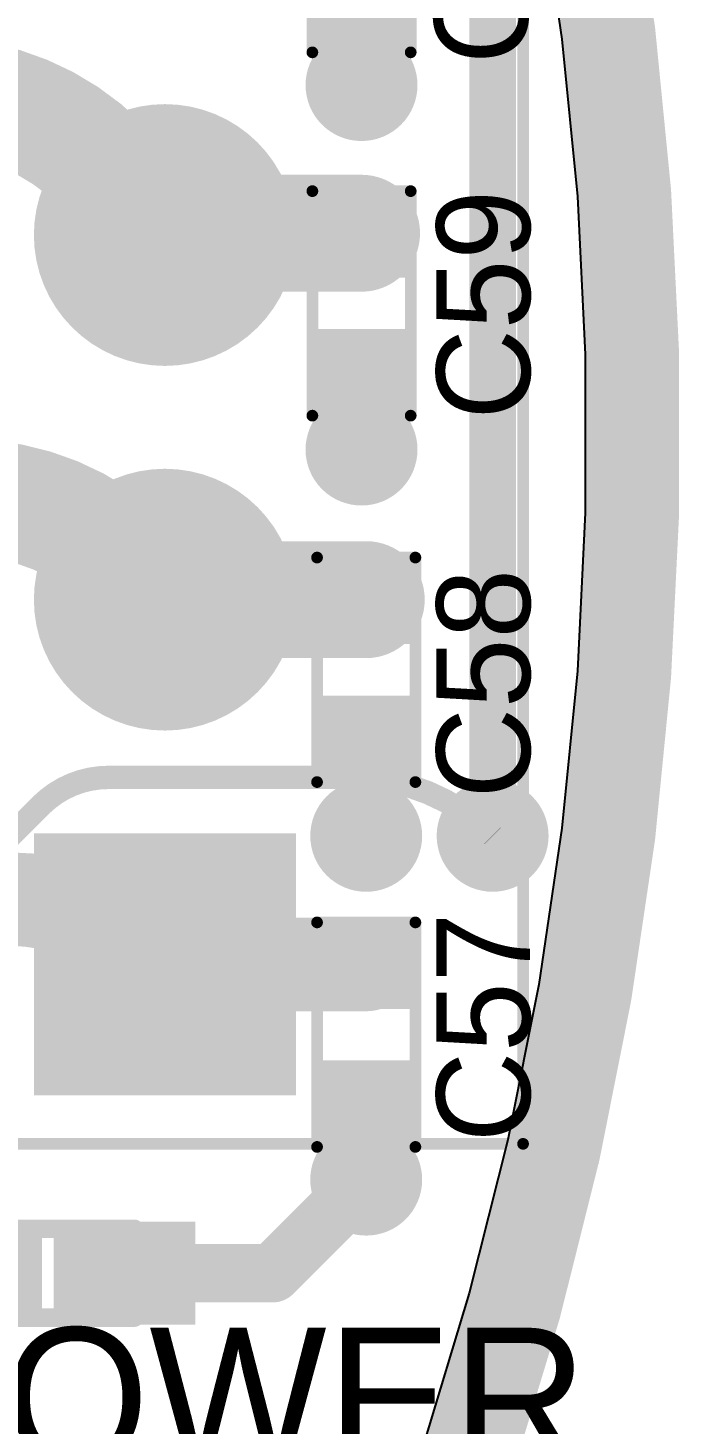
# Model space of a CAD drawing. Header units: millimetres. Extents: x 2.49 to 5.32, y 1.64 to 4.48.
# Drawn here: x 5.045 to 5.324, y 2.638 to 3.235 of the extents above; entities that cross this region are included whole.
import ezdxf

# ---------------------------------------------------------------- set-up
doc = ezdxf.new("R2010")
doc.units = ezdxf.units.MM
doc.header["$MEASUREMENT"] = 0
for name, color, linetype in [('BottomLayer', 5, 'Continuous'), ('BottomOverlay', 54, 'Continuous'), ('BottomSolder', 6, 'Continuous'), ('InternalPlane1', 76, 'Continuous'), ('InternalPlane2', 16, 'Continuous'), ('Mechanical2', 216, 'Continuous'), ('MultiLayer', 9, 'Continuous'), ('PadHoleLayer', 156, 'Continuous'), ('TopLayer', 1, 'Continuous'), ('TopOverlay', 2, 'Continuous'), ('TopPaste', 8, 'Continuous'), ('TopSolder', 216, 'Continuous'), ('ViaHoleLayer', 16, 'Continuous')]:
    doc.layers.add(name, color=color, linetype=linetype)

# ---------------------------------------------------------------- blocks, each defined once
blk = doc.blocks.new('B4P_VH_FB_B_LF__SN__B_9')
at = {"layer": 'BottomLayer', "const_width": 0.05197}
for points in [[(-0.10394, 0, 1), (-0.05197, 0, 1)], [(0.05197, 0, 1), (0.10394, 0, 1)]]:
    blk.add_lwpolyline(points, format="xyb", close=True, dxfattribs=at)
at = {"layer": 'BottomLayer'}
blk.add_solid([(-0.28583, -0.05197), (-0.18189, -0.05197), (-0.28583, 0.05197), (-0.18189, 0.05197)], dxfattribs=at)
at = {"layer": 'BottomOverlay', "const_width": 0.005}
for points in [[(-0.31063, 0.183), (-0.31063, -0.153)], [(-0.31063, -0.153), (0.31063, -0.153)]]:
    blk.add_lwpolyline(points, dxfattribs=at)
at = {"layer": 'BottomOverlay', "const_width": 0.0025}
blk.add_lwpolyline([(-0.31188, -0.153, 1), (-0.30938, -0.153, 1)], format="xyb", close=True, dxfattribs=at)
blk.add_lwpolyline([(-0.31188, -0.153, 1), (-0.30938, -0.153, 1)], format="xyb", close=True, dxfattribs=at)
at = {"layer": 'BottomSolder', "const_width": 0.05597}
for points in [[(-0.10594, 0, 1), (-0.04997, 0, 1)], [(0.04997, 0, 1), (0.10594, 0, 1)]]:
    blk.add_lwpolyline(points, format="xyb", close=True, dxfattribs=at)
at = {"layer": 'BottomSolder'}
blk.add_solid([(-0.28983, -0.05597), (-0.17789, -0.05597), (-0.28983, 0.05597), (-0.17789, 0.05597)], dxfattribs=at)
at = {"layer": 'InternalPlane1', "const_width": 0.05265}
for points in [[(-0.26018, 0, 1), (-0.20754, 0, 1)], [(-0.10428, 0, 1), (-0.05163, 0, 1)], [(0.05163, 0, 1), (0.10428, 0, 1)]]:
    blk.add_lwpolyline(points, format="xyb", close=True, dxfattribs=at)
at = {"layer": 'InternalPlane2', "const_width": 0.05265}
for points in [[(-0.26018, 0, 1), (-0.20754, 0, 1)], [(-0.10428, 0, 1), (-0.05163, 0, 1)], [(0.05163, 0, 1), (0.10428, 0, 1)]]:
    blk.add_lwpolyline(points, format="xyb", close=True, dxfattribs=at)
at = {"layer": 'MultiLayer', "const_width": 0.05197}
for points in [[(-0.10394, 0, 1), (-0.05197, 0, 1)], [(0.05197, 0, 1), (0.10394, 0, 1)]]:
    blk.add_lwpolyline(points, format="xyb", close=True, dxfattribs=at)
at = {"layer": 'MultiLayer'}
blk.add_solid([(-0.28583, -0.05197), (-0.18189, -0.05197), (-0.28583, 0.05197), (-0.18189, 0.05197)], dxfattribs=at)
at = {"layer": 'PadHoleLayer', "const_width": 0.03465}
for points in [[(-0.25118, 0, 1), (-0.21654, 0, 1)], [(-0.09528, 0, 1), (-0.06063, 0, 1)], [(0.06063, 0, 1), (0.09528, 0, 1)]]:
    blk.add_lwpolyline(points, format="xyb", close=True, dxfattribs=at)
at = {"layer": 'TopLayer', "const_width": 0.05197}
for points in [[(-0.10394, 0, 1), (-0.05197, 0, 1)], [(0.05197, 0, 1), (0.10394, 0, 1)]]:
    blk.add_lwpolyline(points, format="xyb", close=True, dxfattribs=at)
at = {"layer": 'TopLayer'}
blk.add_solid([(-0.28583, -0.05197), (-0.18189, -0.05197), (-0.28583, 0.05197), (-0.18189, 0.05197)], dxfattribs=at)
at = {"layer": 'TopSolder', "const_width": 0.05597}
for points in [[(-0.10594, 0, 1), (-0.04997, 0, 1)], [(0.04997, 0, 1), (0.10594, 0, 1)]]:
    blk.add_lwpolyline(points, format="xyb", close=True, dxfattribs=at)
at = {"layer": 'TopSolder'}
blk.add_solid([(-0.28983, -0.05597), (-0.17789, -0.05597), (-0.28983, 0.05597), (-0.17789, 0.05597)], dxfattribs=at)
blk = doc.blocks.new('LED_0402_17')
at = {"layer": 'TopLayer'}
for points in [[(-0.03091, -0.01417), (-0.0065, -0.01417), (-0.03091, 0.01417), (-0.0065, 0.01417)], [(0.0065, -0.01417), (0.03091, -0.01417), (0.0065, 0.01417), (0.03091, 0.01417)]]:
    blk.add_solid(points, dxfattribs=at)
at = {"layer": 'TopOverlay', "const_width": 0.00787}
for points in [[(-0.036, 0.019), (0.037, 0.019)], [(-0.036, -0.019), (-0.036, 0.019)], [(0.037, -0.019), (0.037, 0.019)], [(-0.036, -0.019), (0.037, -0.019)]]:
    blk.add_lwpolyline(points, dxfattribs=at)
at = {"layer": 'TopOverlay', "const_width": 0.00394}
for points in [[(-0.03797, 0.019, 1), (-0.03403, 0.019, 1)], [(-0.03797, 0.019, 1), (-0.03403, 0.019, 1)], [(0.03503, 0.019, 1), (0.03897, 0.019, 1)], [(0.03503, 0.019, 1), (0.03897, 0.019, 1)], [(-0.03797, -0.019, 1), (-0.03403, -0.019, 1)], [(-0.03797, -0.019, 1), (-0.03403, -0.019, 1)], [(0.03503, -0.019, 1), (0.03897, -0.019, 1)], [(0.03503, -0.019, 1), (0.03897, -0.019, 1)]]:
    blk.add_lwpolyline(points, format="xyb", close=True, dxfattribs=at)
at = {"layer": 'TopOverlay'}
blk.add_solid([(0.037, -0.022), (0.063, -0.022), (0.037, 0.022), (0.063, 0.022)], dxfattribs=at)
at = {"layer": 'TopPaste'}
for points in [[(-0.03091, -0.01417), (-0.0065, -0.01417), (-0.03091, 0.01417), (-0.0065, 0.01417)], [(0.0065, -0.01417), (0.03091, -0.01417), (0.0065, 0.01417), (0.03091, 0.01417)]]:
    blk.add_solid(points, dxfattribs=at)
at = {"layer": 'TopSolder'}
for points in [[(-0.03491, -0.01817), (-0.0025, -0.01817), (-0.03491, 0.01817), (-0.0025, 0.01817)], [(0.0025, -0.01817), (0.03491, -0.01817), (0.0025, 0.01817), (0.03491, 0.01817)]]:
    blk.add_solid(points, dxfattribs=at)
blk = doc.blocks.new('R__0603_88')
at = {"layer": 'TopLayer'}
for points in [[(-0.045, 0.0175), (-0.045, -0.0175), (-0.015, 0.0175), (-0.015, -0.0175)], [(0.015, 0.0175), (0.015, -0.0175), (0.045, 0.0175), (0.045, -0.0175)]]:
    blk.add_solid(points, dxfattribs=at)
at = {"layer": 'TopOverlay', "const_width": 0.005}
for points in [[(-0.048, -0.021), (-0.048, 0.021)], [(0.048, 0.021), (-0.048, 0.021)], [(0.048, -0.021), (0.048, 0.021)], [(0.048, -0.021), (-0.048, -0.021)]]:
    blk.add_lwpolyline(points, dxfattribs=at)
at = {"layer": 'TopOverlay', "const_width": 0.0025}
for points in [[(-0.04925, 0.021, 1), (-0.04675, 0.021, 1)], [(-0.04925, 0.021, 1), (-0.04675, 0.021, 1)], [(0.04675, 0.021, 1), (0.04925, 0.021, 1)], [(0.04675, 0.021, 1), (0.04925, 0.021, 1)], [(-0.04925, -0.021, 1), (-0.04675, -0.021, 1)], [(-0.04925, -0.021, 1), (-0.04675, -0.021, 1)], [(0.04675, -0.021, 1), (0.04925, -0.021, 1)], [(0.04675, -0.021, 1), (0.04925, -0.021, 1)]]:
    blk.add_lwpolyline(points, format="xyb", close=True, dxfattribs=at)
at = {"layer": 'TopPaste'}
for points in [[(-0.045, 0.0175), (-0.045, -0.0175), (-0.015, 0.0175), (-0.015, -0.0175)], [(0.015, 0.0175), (0.015, -0.0175), (0.045, 0.0175), (0.045, -0.0175)]]:
    blk.add_solid(points, dxfattribs=at)
at = {"layer": 'TopSolder'}
for points in [[(-0.049, 0.0215), (-0.049, -0.0215), (-0.011, 0.0215), (-0.011, -0.0215)], [(0.011, 0.0215), (0.011, -0.0215), (0.049, 0.0215), (0.049, -0.0215)]]:
    blk.add_solid(points, dxfattribs=at)
blk = doc.blocks.new('R__0603_89')
at = {"layer": 'TopLayer'}
for points in [[(-0.045, 0.0175), (-0.045, -0.0175), (-0.015, 0.0175), (-0.015, -0.0175)], [(0.015, 0.0175), (0.015, -0.0175), (0.045, 0.0175), (0.045, -0.0175)]]:
    blk.add_solid(points, dxfattribs=at)
at = {"layer": 'TopOverlay', "const_width": 0.005}
for points in [[(-0.048, -0.021), (-0.048, 0.021)], [(0.048, 0.021), (-0.048, 0.021)], [(0.048, -0.021), (0.048, 0.021)], [(0.048, -0.021), (-0.048, -0.021)]]:
    blk.add_lwpolyline(points, dxfattribs=at)
at = {"layer": 'TopOverlay', "const_width": 0.0025}
for points in [[(-0.04925, 0.021, 1), (-0.04675, 0.021, 1)], [(-0.04925, 0.021, 1), (-0.04675, 0.021, 1)], [(0.04675, 0.021, 1), (0.04925, 0.021, 1)], [(0.04675, 0.021, 1), (0.04925, 0.021, 1)], [(-0.04925, -0.021, 1), (-0.04675, -0.021, 1)], [(-0.04925, -0.021, 1), (-0.04675, -0.021, 1)], [(0.04675, -0.021, 1), (0.04925, -0.021, 1)], [(0.04675, -0.021, 1), (0.04925, -0.021, 1)]]:
    blk.add_lwpolyline(points, format="xyb", close=True, dxfattribs=at)
at = {"layer": 'TopPaste'}
for points in [[(-0.045, 0.0175), (-0.045, -0.0175), (-0.015, 0.0175), (-0.015, -0.0175)], [(0.015, 0.0175), (0.015, -0.0175), (0.045, 0.0175), (0.045, -0.0175)]]:
    blk.add_solid(points, dxfattribs=at)
at = {"layer": 'TopSolder'}
for points in [[(-0.049, 0.0215), (-0.049, -0.0215), (-0.011, 0.0215), (-0.011, -0.0215)], [(0.011, 0.0215), (0.011, -0.0215), (0.049, 0.0215), (0.049, -0.0215)]]:
    blk.add_solid(points, dxfattribs=at)
blk = doc.blocks.new('R__0603_90')
at = {"layer": 'TopLayer'}
for points in [[(-0.045, 0.0175), (-0.045, -0.0175), (-0.015, 0.0175), (-0.015, -0.0175)], [(0.015, 0.0175), (0.015, -0.0175), (0.045, 0.0175), (0.045, -0.0175)]]:
    blk.add_solid(points, dxfattribs=at)
at = {"layer": 'TopOverlay', "const_width": 0.005}
for points in [[(-0.048, -0.021), (-0.048, 0.021)], [(0.048, 0.021), (-0.048, 0.021)], [(0.048, -0.021), (0.048, 0.021)], [(0.048, -0.021), (-0.048, -0.021)]]:
    blk.add_lwpolyline(points, dxfattribs=at)
at = {"layer": 'TopOverlay', "const_width": 0.0025}
for points in [[(-0.04925, 0.021, 1), (-0.04675, 0.021, 1)], [(-0.04925, 0.021, 1), (-0.04675, 0.021, 1)], [(0.04675, 0.021, 1), (0.04925, 0.021, 1)], [(0.04675, 0.021, 1), (0.04925, 0.021, 1)], [(-0.04925, -0.021, 1), (-0.04675, -0.021, 1)], [(-0.04925, -0.021, 1), (-0.04675, -0.021, 1)], [(0.04675, -0.021, 1), (0.04925, -0.021, 1)], [(0.04675, -0.021, 1), (0.04925, -0.021, 1)]]:
    blk.add_lwpolyline(points, format="xyb", close=True, dxfattribs=at)
at = {"layer": 'TopPaste'}
for points in [[(-0.045, 0.0175), (-0.045, -0.0175), (-0.015, 0.0175), (-0.015, -0.0175)], [(0.015, 0.0175), (0.015, -0.0175), (0.045, 0.0175), (0.045, -0.0175)]]:
    blk.add_solid(points, dxfattribs=at)
at = {"layer": 'TopSolder'}
for points in [[(-0.049, 0.0215), (-0.049, -0.0215), (-0.011, 0.0215), (-0.011, -0.0215)], [(0.011, 0.0215), (0.011, -0.0215), (0.049, 0.0215), (0.049, -0.0215)]]:
    blk.add_solid(points, dxfattribs=at)
blk = doc.blocks.new('R__0603_91')
at = {"layer": 'TopLayer'}
for points in [[(-0.045, 0.0175), (-0.045, -0.0175), (-0.015, 0.0175), (-0.015, -0.0175)], [(0.015, 0.0175), (0.015, -0.0175), (0.045, 0.0175), (0.045, -0.0175)]]:
    blk.add_solid(points, dxfattribs=at)
at = {"layer": 'TopOverlay', "const_width": 0.005}
for points in [[(-0.048, -0.021), (-0.048, 0.021)], [(0.048, 0.021), (-0.048, 0.021)], [(0.048, -0.021), (0.048, 0.021)], [(0.048, -0.021), (-0.048, -0.021)]]:
    blk.add_lwpolyline(points, dxfattribs=at)
at = {"layer": 'TopOverlay', "const_width": 0.0025}
for points in [[(-0.04925, 0.021, 1), (-0.04675, 0.021, 1)], [(-0.04925, 0.021, 1), (-0.04675, 0.021, 1)], [(0.04675, 0.021, 1), (0.04925, 0.021, 1)], [(0.04675, 0.021, 1), (0.04925, 0.021, 1)], [(-0.04925, -0.021, 1), (-0.04675, -0.021, 1)], [(-0.04925, -0.021, 1), (-0.04675, -0.021, 1)], [(0.04675, -0.021, 1), (0.04925, -0.021, 1)], [(0.04675, -0.021, 1), (0.04925, -0.021, 1)]]:
    blk.add_lwpolyline(points, format="xyb", close=True, dxfattribs=at)
at = {"layer": 'TopPaste'}
for points in [[(-0.045, 0.0175), (-0.045, -0.0175), (-0.015, 0.0175), (-0.015, -0.0175)], [(0.015, 0.0175), (0.015, -0.0175), (0.045, 0.0175), (0.045, -0.0175)]]:
    blk.add_solid(points, dxfattribs=at)
at = {"layer": 'TopSolder'}
for points in [[(-0.049, 0.0215), (-0.049, -0.0215), (-0.011, 0.0215), (-0.011, -0.0215)], [(0.011, 0.0215), (0.011, -0.0215), (0.049, 0.0215), (0.049, -0.0215)]]:
    blk.add_solid(points, dxfattribs=at)

msp = doc.modelspace()

# ---------------------------------------------------------------- linework, layer by layer
at = {"layer": 'BottomLayer'}
for points, const_width in [([(5.18209, 3.211, 1), (5.19391, 3.211, 1)], 0.01181), ([(5.18209, 3.05516, 1), (5.1939, 3.05516, 1)], 0.01181), ([(5.07747, 2.915, 1), (5.08247, 2.915, 1)], 0.005), ([(5.07747, 2.915, 1), (5.08247, 2.915, 1)], 0.005), ([(5.18114, 2.915, 1), (5.18614, 2.915, 1)], 0.005), ([(5.18114, 2.915, 1), (5.18614, 2.915, 1)], 0.005), ([(5.0485, 2.903, 1), (5.0535, 2.903, 1)], 0.005), ([(5.0485, 2.903, 1), (5.0535, 2.903, 1)], 0.005), ([(5.04851, 2.90301, 1), (5.05351, 2.90301, 1)], 0.005), ([(5.04851, 2.90301, 1), (5.05351, 2.90301, 1)], 0.005), ([(5.18409, 2.89, 1), (5.19591, 2.89, 1)], 0.01181), ([(5.23809, 2.89, 1), (5.24991, 2.89, 1)], 0.01181), ([(5.24146, 2.89004, 1), (5.24646, 2.89004, 1)], 0.005), ([(5.24146, 2.89004, 1), (5.24646, 2.89004, 1)], 0.005), ([(5.2415, 2.89, 1), (5.2465, 2.89, 1)], 0.005), ([(5.18409, 2.743, 1), (5.19591, 2.743, 1)], 0.01181)]:
    msp.add_lwpolyline(points, format="xyb", close=True, dxfattribs=dict(at, const_width=const_width))
at = {"layer": 'BottomLayer', "const_width": 0.01}
for points in [[(5.05101, 2.90301, -0.198814), (5.07997, 2.915)], [(5.18364, 2.915, -0.198752), (5.24396, 2.89004)], [(5.051, 2.903, -0.000095), (5.05101, 2.90301)], [(5.24396, 2.89004, -0.000154), (5.244, 2.89)]]:
    msp.add_lwpolyline(points, format="xyb", dxfattribs=at)
for points in [[(5.07997, 2.915), (5.18364, 2.915)], [(4.83729, 2.68929), (5.051, 2.903)]]:
    msp.add_lwpolyline(points, dxfattribs=at)
at = {"layer": 'BottomSolder', "const_width": 0.01581}
for points in [[(5.18009, 3.211, 1), (5.19591, 3.211, 1)], [(5.18009, 3.05516, 1), (5.1959, 3.05516, 1)], [(5.18209, 2.89, 1), (5.19791, 2.89, 1)], [(5.23609, 2.89, 1), (5.25191, 2.89, 1)], [(5.18209, 2.743, 1), (5.19791, 2.743, 1)]]:
    msp.add_lwpolyline(points, format="xyb", close=True, dxfattribs=at)
at = {"layer": 'InternalPlane1'}
for p, q in [((5.26367, 3.29758), (5.27359, 3.23068)), ((5.27359, 3.23068), (5.28022, 3.16337)), ((5.28022, 3.16337), (5.28354, 3.09582)), ((5.28354, 3.09582), (5.28354, 3.062)), ((5.28354, 3.062), (5.28354, 3.02818)), ((5.28354, 3.02818), (5.28022, 2.96063)), ((5.28022, 2.96063), (5.27359, 2.89332)), ((5.27359, 2.89332), (5.26367, 2.82642)), ((5.26367, 2.82642), (5.25047, 2.76009)), ((5.25047, 2.76009), (5.23404, 2.69448)), ((5.23404, 2.69448), (5.21441, 2.62976))]:
    msp.add_line(p, q, dxfattribs=at)
at = {"layer": 'InternalPlane1', "const_width": 0.04}
for points in [[(5.28348, 3.30101), (5.29354, 3.23314)], [(5.29354, 3.23314), (5.30027, 3.16485)], [(5.30027, 3.16485), (5.30364, 3.09631)], [(5.30364, 3.062), (5.30364, 3.09631)], [(5.30364, 3.02769), (5.30364, 3.062)], [(5.30027, 2.95915), (5.30364, 3.02769)], [(5.29354, 2.89086), (5.30027, 2.95915)], [(5.28348, 2.82299), (5.29354, 2.89086)], [(5.27009, 2.75568), (5.28348, 2.82299)], [(5.25342, 2.68912), (5.27009, 2.75568)], [(5.2335, 2.62345), (5.25342, 2.68912)], [(5.21038, 2.55885), (5.2335, 2.62345)]]:
    msp.add_lwpolyline(points, dxfattribs=at)
at = {"layer": 'InternalPlane1'}
for points, const_width in [([(5.28354, 3.23314, 1), (5.30354, 3.23314, 1)], 0.02), ([(5.28354, 3.23314, 1), (5.30354, 3.23314, 1)], 0.02), ([(5.17605, 3.211, 1), (5.19995, 3.211, 1)], 0.02391), ([(5.29027, 3.16485, 1), (5.31027, 3.16485, 1)], 0.02), ([(5.29027, 3.16485, 1), (5.31027, 3.16485, 1)], 0.02), ([(5.29364, 3.09631, 1), (5.31364, 3.09631, 1)], 0.02), ([(5.29364, 3.09631, 1), (5.31364, 3.09631, 1)], 0.02), ([(5.29364, 3.062, 1), (5.31364, 3.062, 1)], 0.02), ([(5.29364, 3.062, 1), (5.31364, 3.062, 1)], 0.02), ([(5.17604, 3.05516, 1), (5.19995, 3.05516, 1)], 0.02391), ([(5.29364, 3.02769, 1), (5.31364, 3.02769, 1)], 0.02), ([(5.29364, 3.02769, 1), (5.31364, 3.02769, 1)], 0.02), ([(5.29027, 2.95915, 1), (5.31027, 2.95915, 1)], 0.02), ([(5.29027, 2.95915, 1), (5.31027, 2.95915, 1)], 0.02), ([(5.17805, 2.89, 1), (5.20195, 2.89, 1)], 0.02391), ([(5.23205, 2.89, 1), (5.25595, 2.89, 1)], 0.02391), ([(5.28354, 2.89086, 1), (5.30354, 2.89086, 1)], 0.02), ([(5.28354, 2.89086, 1), (5.30354, 2.89086, 1)], 0.02), ([(5.27348, 2.82299, 1), (5.29348, 2.82299, 1)], 0.02), ([(5.27348, 2.82299, 1), (5.29348, 2.82299, 1)], 0.02), ([(5.26009, 2.75568, 1), (5.28009, 2.75568, 1)], 0.02), ([(5.26009, 2.75568, 1), (5.28009, 2.75568, 1)], 0.02), ([(5.17805, 2.743, 1), (5.20195, 2.743, 1)], 0.02391), ([(5.24342, 2.68912, 1), (5.26342, 2.68912, 1)], 0.02), ([(5.24342, 2.68912, 1), (5.26342, 2.68912, 1)], 0.02), ([(5.2235, 2.62345, 1), (5.2435, 2.62345, 1)], 0.02), ([(5.2235, 2.62345, 1), (5.2435, 2.62345, 1)], 0.02)]:
    msp.add_lwpolyline(points, format="xyb", close=True, dxfattribs=dict(at, const_width=const_width))
at = {"layer": 'InternalPlane2'}
for p, q in [((5.26367, 3.29758), (5.27359, 3.23068)), ((5.27359, 3.23068), (5.28022, 3.16337)), ((5.28022, 3.16337), (5.28354, 3.09582)), ((5.28354, 3.09582), (5.28354, 3.062)), ((5.28354, 3.062), (5.28354, 3.02818)), ((5.28354, 3.02818), (5.28022, 2.96063)), ((5.28022, 2.96063), (5.27359, 2.89332)), ((5.27359, 2.89332), (5.26367, 2.82642)), ((5.26367, 2.82642), (5.25047, 2.76009)), ((5.25047, 2.76009), (5.23404, 2.69448)), ((5.23404, 2.69448), (5.21441, 2.62976))]:
    msp.add_line(p, q, dxfattribs=at)
at = {"layer": 'InternalPlane2', "const_width": 0.04}
for points in [[(5.28348, 3.30101), (5.29354, 3.23314)], [(5.29354, 3.23314), (5.30027, 3.16485)], [(5.30027, 3.16485), (5.30364, 3.09631)], [(5.30364, 3.062), (5.30364, 3.09631)], [(5.30364, 3.02769), (5.30364, 3.062)], [(5.30027, 2.95915), (5.30364, 3.02769)], [(5.29354, 2.89086), (5.30027, 2.95915)], [(5.28348, 2.82299), (5.29354, 2.89086)], [(5.27009, 2.75568), (5.28348, 2.82299)], [(5.25342, 2.68912), (5.27009, 2.75568)], [(5.2335, 2.62345), (5.25342, 2.68912)], [(5.21038, 2.55885), (5.2335, 2.62345)]]:
    msp.add_lwpolyline(points, dxfattribs=at)
at = {"layer": 'InternalPlane2'}
for points, const_width in [([(5.28354, 3.23314, 1), (5.30354, 3.23314, 1)], 0.02), ([(5.28354, 3.23314, 1), (5.30354, 3.23314, 1)], 0.02), ([(5.29027, 3.16485, 1), (5.31027, 3.16485, 1)], 0.02), ([(5.29027, 3.16485, 1), (5.31027, 3.16485, 1)], 0.02), ([(5.29364, 3.09631, 1), (5.31364, 3.09631, 1)], 0.02), ([(5.29364, 3.09631, 1), (5.31364, 3.09631, 1)], 0.02), ([(5.29364, 3.062, 1), (5.31364, 3.062, 1)], 0.02), ([(5.29364, 3.062, 1), (5.31364, 3.062, 1)], 0.02), ([(5.29364, 3.02769, 1), (5.31364, 3.02769, 1)], 0.02), ([(5.29364, 3.02769, 1), (5.31364, 3.02769, 1)], 0.02), ([(5.29027, 2.95915, 1), (5.31027, 2.95915, 1)], 0.02), ([(5.29027, 2.95915, 1), (5.31027, 2.95915, 1)], 0.02), ([(5.23205, 2.89, 1), (5.25595, 2.89, 1)], 0.02391), ([(5.28354, 2.89086, 1), (5.30354, 2.89086, 1)], 0.02), ([(5.28354, 2.89086, 1), (5.30354, 2.89086, 1)], 0.02), ([(5.27348, 2.82299, 1), (5.29348, 2.82299, 1)], 0.02), ([(5.27348, 2.82299, 1), (5.29348, 2.82299, 1)], 0.02), ([(5.26009, 2.75568, 1), (5.28009, 2.75568, 1)], 0.02), ([(5.26009, 2.75568, 1), (5.28009, 2.75568, 1)], 0.02), ([(5.24342, 2.68912, 1), (5.26342, 2.68912, 1)], 0.02), ([(5.24342, 2.68912, 1), (5.26342, 2.68912, 1)], 0.02), ([(5.2235, 2.62345, 1), (5.2435, 2.62345, 1)], 0.02), ([(5.2235, 2.62345, 1), (5.2435, 2.62345, 1)], 0.02)]:
    msp.add_lwpolyline(points, format="xyb", close=True, dxfattribs=dict(at, const_width=const_width))
at = {"layer": 'Mechanical2'}
for points, const_width in [([(5.30364, 3.062, 1), (2.50836, 3.062, 1)], 0.015), ([(5.29989, 3.062, 1), (5.30739, 3.062, 1)], 0.0075)]:
    msp.add_lwpolyline(points, format="xyb", close=True, dxfattribs=dict(at, const_width=const_width))
at = {"layer": 'MultiLayer', "const_width": 0.01181}
for points in [[(5.18209, 3.211, 1), (5.19391, 3.211, 1)], [(5.18209, 3.05516, 1), (5.1939, 3.05516, 1)], [(5.18409, 2.89, 1), (5.19591, 2.89, 1)], [(5.23809, 2.89, 1), (5.24991, 2.89, 1)], [(5.18409, 2.743, 1), (5.19591, 2.743, 1)]]:
    msp.add_lwpolyline(points, format="xyb", close=True, dxfattribs=at)
at = {"layer": 'TopLayer'}
for points, const_width in [([(5.244, 2.89), (5.244, 3.30547)], 0.02), ([(5.188, 3.211), (5.188, 3.243)], 0.025), ([(5.07662, 3.17704), (5.106, 3.14767)], 0.05), ([(5.106, 3.14767), (5.188, 3.14767)], 0.05), ([(5.188, 3.05516), (5.188, 3.08716)], 0.025), ([(5.08962, 3.00538), (5.104, 2.991)], 0.05), ([(5.104, 2.991), (5.19, 2.991)], 0.05), ([(5.19, 2.89), (5.19, 2.931)], 0.025), ([(4.964, 2.863), (5.03663, 2.863)], 0.04), ([(5.104, 2.83509), (5.10409, 2.835)], 0.04), ([(5.10409, 2.835), (5.19, 2.835)], 0.04), ([(5.19, 2.743), (5.19, 2.775)], 0.025), ([(5.15, 2.703), (5.19, 2.743)], 0.025), ([(4.989, 2.703), (5.0353, 2.703)], 0.025), ([(5.0727, 2.703), (5.15, 2.703)], 0.025)]:
    msp.add_lwpolyline(points, dxfattribs=dict(at, const_width=const_width))
for points, const_width in [([(5.18175, 3.243, 1), (5.19425, 3.243, 1)], 0.0125), ([(5.18175, 3.211, 1), (5.19425, 3.211, 1)], 0.0125), ([(5.18209, 3.211, 1), (5.19391, 3.211, 1)], 0.01181), ([(5.06412, 3.17704, 1), (5.08912, 3.17704, 1)], 0.025), ([(5.06412, 3.17704, 1), (5.08912, 3.17704, 1)], 0.025), ([(5.0935, 3.14767, 1), (5.1185, 3.14767, 1)], 0.025), ([(5.0935, 3.14767, 1), (5.1185, 3.14767, 1)], 0.025), ([(5.1755, 3.14767, 1), (5.2005, 3.14767, 1)], 0.025), ([(5.18175, 3.08716, 1), (5.19425, 3.08716, 1)], 0.0125), ([(5.18175, 3.05516, 1), (5.19425, 3.05516, 1)], 0.0125), ([(5.18209, 3.05516, 1), (5.1939, 3.05516, 1)], 0.01181), ([(5.07712, 3.00538, 1), (5.10212, 3.00538, 1)], 0.025), ([(5.07712, 3.00538, 1), (5.10212, 3.00538, 1)], 0.025), ([(5.0915, 2.991, 1), (5.1165, 2.991, 1)], 0.025), ([(5.0915, 2.991, 1), (5.1165, 2.991, 1)], 0.025), ([(5.1775, 2.991, 1), (5.2025, 2.991, 1)], 0.025), ([(5.18375, 2.931, 1), (5.19625, 2.931, 1)], 0.0125), ([(5.18375, 2.89, 1), (5.19625, 2.89, 1)], 0.0125), ([(5.18409, 2.89, 1), (5.19591, 2.89, 1)], 0.01181), ([(5.23809, 2.89, 1), (5.24991, 2.89, 1)], 0.01181), ([(5.239, 2.89, 1), (5.249, 2.89, 1)], 0.01), ([(5.02663, 2.863, 1), (5.04663, 2.863, 1)], 0.02), ([(5.02663, 2.863, 1), (5.04663, 2.863, 1)], 0.02), ([(5.094, 2.83509, 1), (5.114, 2.83509, 1)], 0.02), ([(5.094, 2.83509, 1), (5.114, 2.83509, 1)], 0.02), ([(5.09409, 2.835, 1), (5.11409, 2.835, 1)], 0.02), ([(5.09409, 2.835, 1), (5.11409, 2.835, 1)], 0.02), ([(5.18, 2.835, 1), (5.2, 2.835, 1)], 0.02), ([(5.18375, 2.775, 1), (5.19625, 2.775, 1)], 0.0125), ([(5.18375, 2.743, 1), (5.19625, 2.743, 1)], 0.0125), ([(5.18375, 2.743, 1), (5.19625, 2.743, 1)], 0.0125), ([(5.18409, 2.743, 1), (5.19591, 2.743, 1)], 0.01181), ([(5.02905, 2.703, 1), (5.04155, 2.703, 1)], 0.0125), ([(5.06645, 2.703, 1), (5.07895, 2.703, 1)], 0.0125), ([(5.14375, 2.703, 1), (5.15625, 2.703, 1)], 0.0125), ([(5.14375, 2.703, 1), (5.15625, 2.703, 1)], 0.0125)]:
    msp.add_lwpolyline(points, format="xyb", close=True, dxfattribs=dict(at, const_width=const_width))
for points, const_width in [([(5.00591, 3.20633, -0.198912), (5.07662, 3.17704)], 0.05), ([(5.01891, 3.03467, -0.198912), (5.08962, 3.00538)], 0.05), ([(5.03663, 2.863, -0.198912), (5.104, 2.83509)], 0.04)]:
    msp.add_lwpolyline(points, format="xyb", dxfattribs=dict(at, const_width=const_width))
at = {"layer": 'TopSolder', "const_width": 0.01581}
for points in [[(5.18009, 3.211, 1), (5.19591, 3.211, 1)], [(5.18009, 3.05516, 1), (5.1959, 3.05516, 1)], [(5.18209, 2.89, 1), (5.19791, 2.89, 1)], [(5.23609, 2.89, 1), (5.25191, 2.89, 1)], [(5.18209, 2.743, 1), (5.19791, 2.743, 1)]]:
    msp.add_lwpolyline(points, format="xyb", close=True, dxfattribs=at)
at = {"layer": 'ViaHoleLayer', "const_width": 0.00591}
for points in [[(5.18505, 3.211, 1), (5.19095, 3.211, 1)], [(5.18504, 3.05516, 1), (5.19095, 3.05516, 1)], [(5.18705, 2.89, 1), (5.19295, 2.89, 1)], [(5.24105, 2.89, 1), (5.24695, 2.89, 1)], [(5.18705, 2.743, 1), (5.19295, 2.743, 1)]]:
    msp.add_lwpolyline(points, format="xyb", close=True, dxfattribs=at)

# ---------------------------------------------------------------- block references
for name, p, rotation in [('B4P_VH_FB_B_LF__SN__B_9', (5.104, 3.06895), 90), ('R__0603_88', (5.188, 3.273), 270), ('R__0603_89', (5.188, 3.11767), 270), ('R__0603_90', (5.19, 2.961), 270), ('R__0603_91', (5.19, 2.805), 270), ('LED_0402_17', (5.054, 2.703), 360)]:
    msp.add_blockref(name, p, dxfattribs=dict(rotation=rotation))

# ---------------------------------------------------------------- texts
at = {"layer": 'TopOverlay'}
for s, height, rotation, p in [('C60', 0.04, 90, (5.259, 3.22)), ('C59', 0.04, 90, (5.26, 3.068)), ('C58', 0.04, 90, (5.26, 2.906)), ('C57', 0.04, 90, (5.26, 2.759)), ('5V POWER', 0.06, 360, (4.861, 2.6197))]:
    msp.add_text(s, height=height, rotation=rotation, dxfattribs=at).set_placement(p)

doc.saveas('drawing.dxf')
